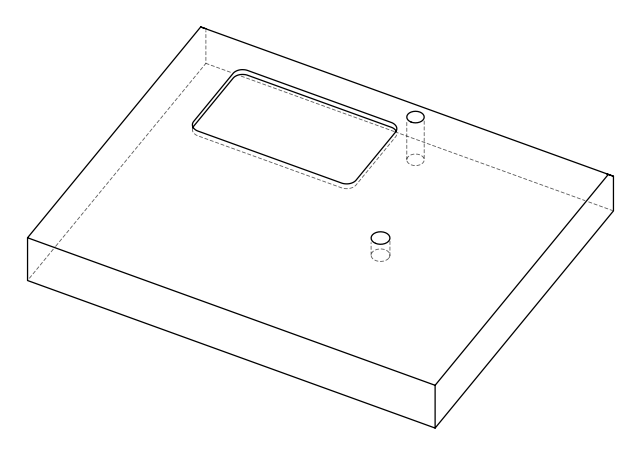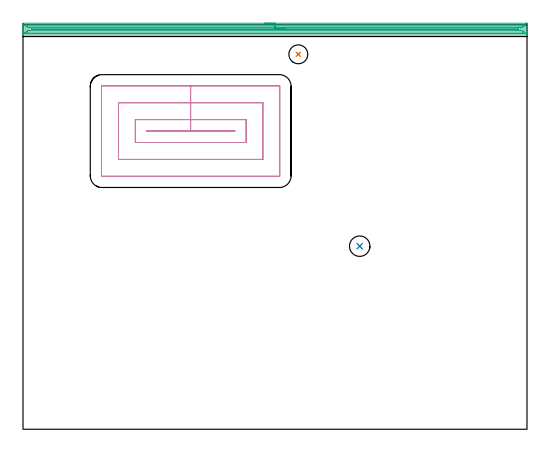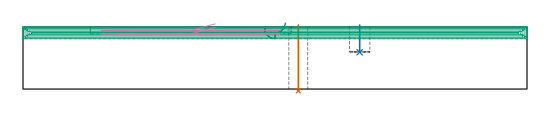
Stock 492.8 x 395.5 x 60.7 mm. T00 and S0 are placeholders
(PLAN: 4 operations, 3 tool changes, 26 min)
(1 INDEXABLE_INSERT_DRILL_THROUGH_HOLE_FROM_SOLID | STEP1HOLE | NXT0302_008 | 0.26 min | 16281 mm3)
(2 INDEXABLE_INSERT_DRILL_BLIND_HOLE_FROM_SOLID | STEP1POCKET | NXT0302_011 | 0.11 min | 7669 mm3)
(3 AREA_MILL | FG_CHAMFER_SURFACE | UGT0205_001 | 19.88 min | 32579 mm3)
(4 MILL_RECTANGULAR_POCKET | POCKET_RECTANGULAR_STRAIGHT | UGT0201_105 | Follow Part, ap 5.5, ae 75% | 5.79 min | 146494 mm3)
(TOOL NXT0302_008 | Index. Insert Drill 18.5mm [880-D1850L25-05] | D18.5 PA176 FL93 Z2)
(TOOL NXT0302_011 | Index. Insert Drill 20mm [880-D2000L25-05] | D20 PA176 FL100 Z2)
(TOOL UGT0205_001 | Chamfer Mill 20 x 3 x 45 deg. | D20 FL50 Z2)
(TOOL UGT0201_105 | End Mill 22 mm | D22 FL25 Z2)
(OP 1 INDEXABLE_INSERT_DRILL_THROUGH_HOLE_FROM_SOLID)
G17 G21 G94 G90
T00 M6
G54
G17 G0 G90 X269.2 Y366.6 S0 M3
G43 Z70.7 H1
G94 G81 G98 Z-1.823 F250. R62.7
G80
M5
M2
(OP 2 INDEXABLE_INSERT_DRILL_BLIND_HOLE_FROM_SOLID)
G17 G21 G94 G90
T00 M6
G54
G17 G0 G90 X329.2 Y179. S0 M3
G43 Z70.7 H1
G94 G81 G98 Z36. F250. R62.7
G80
M5
M2
(OP 3 AREA_MILL)
G17 G21 G94 G90
T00 M6
G54
G17 G0 G90 X236.4 Y397. S1061 M3
G43 Z70.7 H0
Z59.2
G94 G1 X236.438 Z58.328 F250.
X236.552 Z57.463
X236.741 Z56.612
X237.003 Z55.78
X237.337 Z54.974
X237.74 Z54.2
X238.208 Z53.464
X238.74 Z52.772
X239.329 Z52.129
X239.972 Z51.54
X240.664 Z51.008
X241.4 Z50.54
X242.174 Z50.137
X242.98 Z49.803
X243.812 Z49.541
X244.664 Z49.352
X245.528 Z49.238
X246.4 Z49.2
X491.712
X492.177 Y396.999 Z49.201
X492.636 Y396.995 Z49.203
X492.79 Y396.992 Z49.206
X492.795 Y396.542 Z49.656
X492.8 Y395.927 Z50.271
Y388.604 Z57.59
Y388.071 Z58.126
Y387.722 Z58.474
Y387.189 Z59.008
Y386.84 Z59.355
Y386.144 Z60.056
Y385.862 Z60.338
Y385.507 Z60.684
X492.793 Y385.503 Z60.688
X492.624 Y385.5 Z60.7
X0.176
X0.007 Y385.503 Z60.688
X0. Y385.507 Z60.684
Y385.862 Z60.338
Y386.144 Z60.056
Y386.84 Z59.355
Y388.07 Z58.126
Y388.604 Z57.59
Y389.219 Z56.976
Y396.275 Z49.923
X0.003 Y396.542 Z49.656
X0.01 Y396.992 Z49.206
X0.164 Y396.995 Z49.203
X0.623 Y397. Z49.2
X246.4
Y395.586 Z50.614
X490.389 Y395.585 Z50.615
X490.465
X490.765 Y395.579 Z50.621
X490.79 Y395.481 Z50.719
X490.797 Y395.257 Z50.943
X490.799 Y394.778 Z51.422
X490.8 Y394.372 Z51.828
X490.799 Y387.722 Z58.478
X490.797 Y387.32 Z58.881
X490.789 Y386.921 Z59.279
X490.389 Y386.915 Z59.285
X490.314
X2.411
X2.335
X2.035 Y386.921 Z59.279
X2.01 Y387.019 Z59.181
X2.003 Y387.243 Z58.957
X2.001 Y387.722 Z58.478
X2. Y388.128 Z58.072
X2.001 Y394.778 Z51.422
X2.003 Y395.181 Z51.019
X2.011 Y395.579 Z50.621
X2.411 Y395.585 Z50.615
X2.486
X246.4 Y395.586 Z50.614
Y394.172 Z52.028
X488.602 Y394.171 Z52.029
X488.695 Y394.17 Z52.03
X488.768 Y394.167 Z52.033
X488.784 Y394.165 Z52.035
X488.79 Y394.146 Z52.054
X488.794 Y394.091 Z52.109
X488.798 Y393.896 Z52.304
X488.8 Y393.7 Z52.5
Y393.014 Z53.186
Y389.291 Z56.909
X488.799 Y388.604 Z57.596
X488.797 Y388.411 Z57.789
X488.79 Y388.345 Z57.855
X488.786 Y388.335 Z57.865
X488.775 Y388.333 Z57.867
X488.741 Y388.33 Z57.87
X488.602 Y388.329 Z57.871
X4.198
X4.105 Y388.33 Z57.87
X4.032 Y388.333 Z57.867
X4.015 Y388.335 Z57.865
X4.01 Y388.354 Z57.846
X4.006 Y388.409 Z57.791
X4.002 Y388.604 Z57.596
X4. Y388.8 Z57.4
Y389.486 Z56.714
Y393.21 Z52.99
X4.001 Y393.896 Z52.304
X4.003 Y394.089 Z52.111
X4.01 Y394.155 Z52.045
X4.014 Y394.166 Z52.034
X4.025 Y394.168 Z52.032
X4.059 Y394.17 Z52.03
X4.198 Y394.171 Z52.029
X246.4 Y394.172 Z52.028
Y392.757 Z53.443
X486.181
X486.666 Y392.753 Z53.447
X486.778 Y392.75 Z53.45
X486.79 Y392.747 Z53.453
X486.794 Y392.725 Z53.475
X486.797 Y392.673 Z53.527
X486.799 Y392.568 Z53.632
Y389.934 Z56.266
X486.797 Y389.826 Z56.374
X486.793 Y389.772 Z56.428
X486.79 Y389.751 Z56.449
X486.764 Y389.75 Z56.45
X486.551 Y389.745 Z56.455
X485.92 Y389.743 Z56.457
X485.66
X6.619
X6.134 Y389.747 Z56.453
X6.022 Y389.75 Z56.45
X6.01 Y389.753 Z56.447
X6.006 Y389.775 Z56.425
X6.003 Y389.827 Z56.373
X6.001 Y389.932 Z56.268
Y392.566 Z53.634
X6.003 Y392.674 Z53.526
X6.007 Y392.728 Z53.472
X6.01 Y392.749 Z53.451
X6.036 Y392.751 Z53.449
X6.249 Y392.755 Z53.445
X6.88 Y392.757 Z53.443
X7.139
X246.4
Y391.343 Z54.857
X484.227
X484.416 Y391.341 Z54.859
X484.784 Y391.336 Z54.864
X484.79 Y391.25 Z54.95
Y391.174 Z55.026
X484.51 Y391.163 Z55.037
X484.322 Y391.158 Z55.042
X484.227 Y391.157 Z55.043
X484.133
X8.573
X8.384 Y391.159 Z55.041
X8.016 Y391.164 Z55.036
X8.01 Y391.25 Z54.95
Y391.326 Z54.874
X8.29 Y391.337 Z54.863
X8.478 Y391.342 Z54.858
X8.573 Y391.343 Z54.857
X8.667
X246.4
X247.272 Z54.895
X248.136 Z55.009
X248.988 Z55.198
X249.82 Z55.46
X250.626 Z55.794
X251.4 Z56.197
X252.136 Z56.665
X252.828 Z57.196
X253.471 Z57.786
X254.06 Z58.429
X254.592 Z59.121
X255.06 Z59.857
X255.463 Z60.631
X255.797 Z61.437
X256.059 Z62.269
X256.248 Z63.12
X256.362 Z63.985
X256.4 Z64.857
G0 Z70.7
M5
M2
(OP 4 MILL_RECTANGULAR_POCKET)
G17 G21 G94 G90
T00 M6
G54
G17 G0 G90 X187.835 Y291.7 S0 M3
G43 Z70.7 H0
Z63.7
G94 G1 X163.95 Z57.3 F250.
X120.8 F500.
Y291.4
X207.1
Y291.7
X163.95
Y302.7
X109.8
Y280.4
X218.1
Y302.7
X163.95
Y319.2
X93.3
Y263.9
X234.6
Y319.2
X163.95
Y335.7
X77.2
G3 X76.8 Y335.3 R0.4
G1 Y247.8
G3 X77.2 Y247.4 R0.4
G1 X250.7
G3 X251.1 Y247.8 R0.4
G1 Y335.3
G3 X250.7 Y335.7 R0.4
G1 X163.95
X162.95
G0 X187.835 Y291.7 Z60.3
G1 X163.95 Z53.9 F250.
X120.8 F500.
Y291.4
X207.1
Y291.7
X163.95
Y302.7
X109.8
Y280.4
X218.1
Y302.7
X163.95
Y319.2
X93.3
Y263.9
X234.6
Y319.2
X163.95
Y335.7
X77.2
G3 X76.8 Y335.3 R0.4
G1 Y247.8
G3 X77.2 Y247.4 R0.4
G1 X250.7
G3 X251.1 Y247.8 R0.4
G1 Y335.3
G3 X250.7 Y335.7 R0.4
G1 X163.95
X162.95
G0 Z70.7
M5
M2
